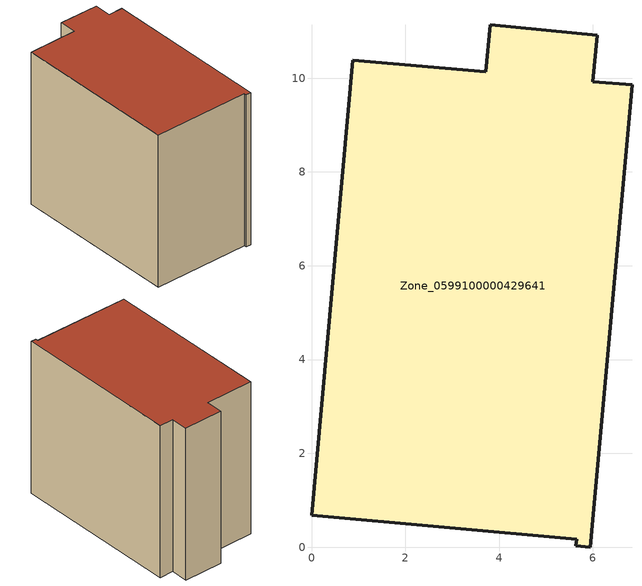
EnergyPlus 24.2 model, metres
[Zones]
Zone_0599100000429641
 floor ground (C_G): 6.83,9.85 5.94,0 5.64,0.03 5.65,0.17 0,0.68 0.88,10.38 3.71,10.14 3.81,11.14 6.09,10.92 6,9.92 z0
 wall outside (C_F): 6,9.92 6.09,10.92 3.81,11.14 3.71,10.14 0.88,10.38 0,0.68 5.65,0.17 5.64,0.03 5.94,0 6.83,9.85 6,9.92 z0:9.16
 roof outside (C_R): 5.94,0 6.83,9.85 6,9.92 6.09,10.92 3.81,11.14 3.71,10.14 0.88,10.38 0,0.68 5.65,0.17 5.64,0.03 z9.16
[BUILDING]
Pand.0599100000429641: North Axis=0; Terrain=City; Loads Convergence Tolerance Value=0.04; Temperature Convergence Tolerance Value=0.4; Solar Distribution=FullExterior; Maximum Number of Warmup Days=25; Minimum Number of Warmup Days=1
[Site:Location]
Rotterdam.The.Hague.AP_ZH_NLD Design_Conditions: Latitude=51.96; Longitude=4.45; Time Zone=1; Elevation=-4.5
[SITE:GROUNDTEMPERATURE:BUILDINGSURFACE]
18, 18, 18, 18, 18, 18, 18, 18, 18, 18, 18, 18
[MATERIAL] Thermal Absorptance=0.9; Solar Absorptance=0.7; Visible Absorptance=0.7
Name | Roughness | Thickness | Conductivity | Density | Specific Heat
G.TC.2006-2014 | MediumSmooth | 0.15 | 0.06 | 540 | 1210
F.TC.2006-2014 | Rough | 0.3 | 0.12 | 1920 | 840
R.TC.2006-2014 | MediumRough | 0.2 | 0.08 | 1500 | 1000
[CONSTRUCTION]
C_G: G.TC.2006-2014
C_F: F.TC.2006-2014
C_R: R.TC.2006-2014
[ZONE]
Zone_0599100000429641: Type=1; Multiplier=1; Ceiling Height=Autocalculate; Volume=Autocalculate; Floor Area=autocalculate; Part of Total Floor Area=Yes
[ZONEINFILTRATION:DESIGNFLOWRATE]
Infil_Zone_0599100000429641: Zone or ZoneList or Space or SpaceList=Zone_0599100000429641; Schedule=AlwaysOn; Design Flow Rate Calculation Method=Flow/Area; Flow Rate per Floor Area=0.0015; Constant Term Coefficient=1; Temperature Term Coefficient=0; Velocity Term Coefficient=0; Velocity Squared Term Coefficient=0
[HVACTEMPLATE:ZONE:IDEALLOADSAIRSYSTEM]
Zone_0599100000429641: Maximum Heating Supply Air Temperature=50; Minimum Cooling Supply Air Temperature=13; Maximum Heating Supply Air Humidity Ratio=0.0156; Minimum Cooling Supply Air Humidity Ratio=0.0077; Heating Limit=NoLimit; Cooling Limit=NoLimit; Dehumidification Control Type=ConstantSensibleHeatRatio; Cooling Sensible Heat Ratio=0.7; Dehumidification Setpoint=60; Humidification Control Type=None; Humidification Setpoint=30; Outdoor Air Method=None; Outdoor Air Flow Rate per Person=0.00944; Outdoor Air Flow Rate per Zone Floor Area=0; Outdoor Air Flow Rate per Zone=0; Demand Controlled Ventilation Type=None; Outdoor Air Economizer Type=NoEconomizer; Heat Recovery Type=None; Sensible Heat Recovery Effectiveness=0.7; Latent Heat Recovery Effectiveness=0.65
[ZONECONTROL:THERMOSTAT]
ThermostatControl_Zone_0599100000429641: Zone or ZoneList=Zone_0599100000429641; Control Type Schedule=DualSetpointControlType; Control 1=Thermostat_Zone_0599100000429641; Temperature Difference Between Cutout And Setpoint=0
[THERMOSTATSETPOINT:DUALSETPOINT]
Thermostat_Zone_0599100000429641: Heating Setpoint Temperature Schedule=HeatingSetpoint_Zone_0599100000429641; Cooling Setpoint Temperature Schedule=CoolingSetpoint_Zone_0599100000429641
[SCHEDULE:COMPACT]
HeatingSetpoint_Zone_0599100000429641: Through: 12/31, For: AllDays, Until: 24:00, 21
CoolingSetpoint_Zone_0599100000429641: Through: 12/31, For: AllDays, Until: 24:00, 24
DualSetpointControlType: Through: 12/31, For: AllDays, Until: 24:00, 4
AlwaysOn: Through: 12/31, For: AllDays, Until: 24:00, 1
